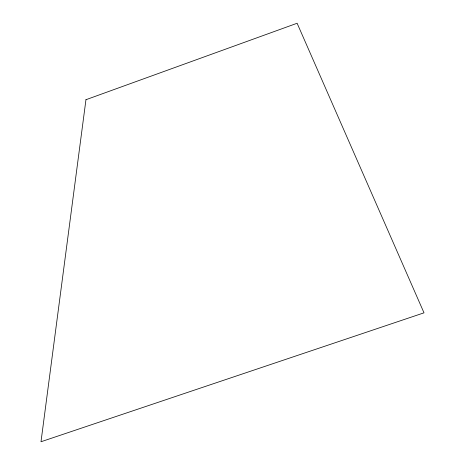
<?xml version="1.0" encoding="UTF-8"?>
<svg xmlns="http://www.w3.org/2000/svg" width="465" height="465" viewBox="0 0 465 465"><rect width="100%" height="100%" fill="white"/><g stroke="black" fill="none" stroke-linecap="round" stroke-linejoin="round"><path stroke-width="0.7" d="M85.955 99.713L40.996 441.75L424.004 312.835L297.118 23.25L85.955 99.713"/></g></svg>
